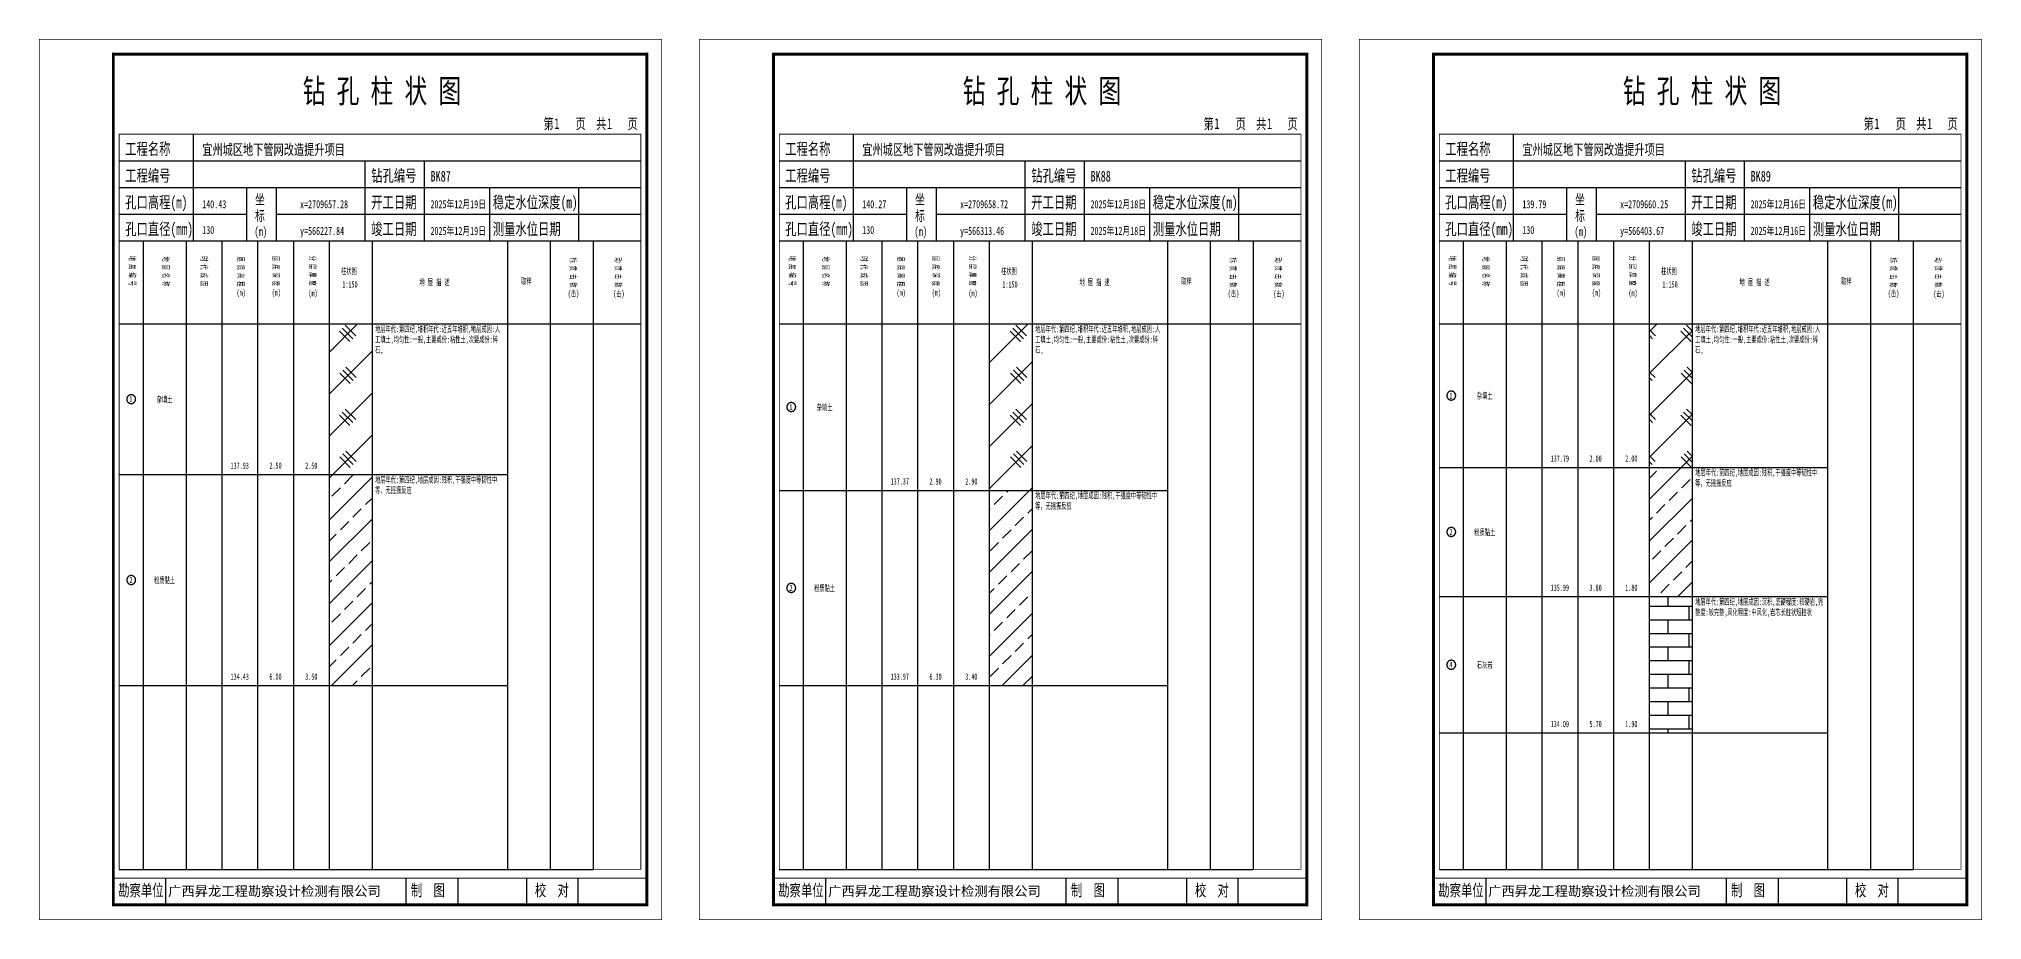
# Model space of a CAD drawing. Header units: millimetres. Extents: x 0 to 2711117, y 0 to 567555.
# Drawn here: x 23159 to 23815, y 0 to 297 of the extents above; entities that cross this region are included whole.
import ezdxf
from ezdxf.enums import TextEntityAlignment as Align

# ---------------------------------------------------------------- set-up
doc = ezdxf.new("R2010")
doc.units = ezdxf.units.MM
doc.layers.add('GICAD_POU_TEXTS', color=7, linetype='Continuous')
doc.layers.add('勘察点图例', color=7, linetype='Continuous')
doc.styles.add('HEAD_FONT', font='simfang.ttf', dxfattribs={"width": 0.6})
doc.styles.add('HEAD_FONT2', font='simfang.ttf', dxfattribs={"width": 0.6})
doc.styles.add('HT', font='simhei.ttf')
doc.styles.add('LZ_FONT', font='simfang.ttf', dxfattribs={"width": 0.7, "height": 8})
doc.styles.add('成果图图块', font='simfang.ttf', dxfattribs={"height": 2.5})
doc.styles.add('成果图表体', font='simfang.ttf', dxfattribs={"width": 0.6, "height": 2.1})
pattern_1 = [(45, (0, 0), (-7.071068, 7.071068), []), (135, (2.5, -1), (-14.142136, -14.142136), [5, -15]), (135, (1.5, -2), (-14.142136, -14.142136), [5, -15]), (135, (0.5, -3), (-14.142136, -14.142136), [5, -15]), (135, (16.5, -1), (-14.142136, -14.142136), [5, -15]), (135, (15.5, -2), (-14.142136, -14.142136), [5, -15]), (135, (14.5, -3), (-14.142136, -14.142136), [5, -15])]
pattern_2 = [(45, (0, 0), (-7.071068, 7.071068), []), (45, (7.071, 0), (-7.071068, 7.071068), [4, -2])]

# ---------------------------------------------------------------- blocks, each defined once
blk = doc.blocks.new('BK87')
for p, q in [((52, 229), (52, 265)), ((27, 256), (203, 256)), ((110, 229), (110, 256)), ((130, 229), (130, 256)), ((27, 247), (203, 247)), ((70, 229), (70, 247)), ((80, 229), (80, 247)), ((152, 229), (152, 247)), ((182, 229), (182, 247)), ((27, 238), (70, 238)), ((80, 238), (203, 238)), ((27, 229), (35.05, 229)), ((35.05, 229), (35.05, 17)), ((35.05, 229), (49.53, 229)), ((49.53, 229), (49.53, 17)), ((49.53, 229), (61.6, 229)), ((61.6, 229), (61.6, 17)), ((61.6, 229), (73.68, 229)), ((73.68, 229), (73.68, 17)), ((73.68, 229), (85.75, 229)), ((85.75, 229), (85.75, 17)), ((85.75, 229), (97.82, 229)), ((97.82, 229), (97.82, 17)), ((97.82, 229), (112.3, 229)), ((112.3, 229), (112.3, 17)), ((112.3, 229), (157.93, 229)), ((157.93, 229), (157.93, 17)), ((157.93, 229), (172.42, 229)), ((172.42, 229), (172.42, 17)), ((172.42, 229), (186.9, 229)), ((186.9, 229), (186.9, 17)), ((186.9, 229), (203, 229)), ((27, 201), (203, 201)), ((27, 17), (35.05, 17)), ((35.05, 17), (49.53, 17)), ((42.74, 4.95), (42.74, 13.95)), ((42.74, 4.95), (42.74, 13.95)), ((49.53, 17), (61.6, 17)), ((61.6, 17), (73.68, 17)), ((73.68, 17), (85.75, 17)), ((85.75, 17), (97.82, 17)), ((97.82, 17), (112.3, 17)), ((112.3, 17), (157.93, 17)), ((123.83, 4.95), (123.83, 13.95)), ((141.38, 4.95), (141.38, 13.95)), ((157.93, 17), (172.42, 17)), ((164.48, 4.95), (164.48, 13.95)), ((172.42, 17), (186.9, 17)), ((181.84, 4.95), (181.84, 13.95)), ((181.84, 4.95), (181.84, 13.95))]:
    blk.add_line(p, q)
for points, const_width in [([(0, 0), (210, 0), (210, 297), (0, 297)], 0.25), ([(25, 5), (205, 5), (205, 292), (25, 292)], 1), ([(27, 265), (203, 265), (203, 17), (27, 17)], 0.3)]:
    blk.add_lwpolyline(points, close=True, dxfattribs=dict(const_width=const_width))
at = {"const_width": 0.3}
for points in [[(27, 229), (203, 229)], [(25, 14), (205, 14)]]:
    blk.add_lwpolyline(points, dxfattribs=at)
at = {"style": 'LZ_FONT', "width": 0.7}
for s, height, p in [('钻 孔 柱 状 图', 8, (88.9, 275.54)), ('第', 3.6, (170.12, 266.7)), ('1', 3.6, (173.78, 266.75)), ('页', 3.6, (180.96, 266.7)), ('共', 3.6, (187.88, 266.7)), ('1', 3.6, (191.54, 266.7)), ('页', 3.6, (198.44, 266.7)), ('工程名称', 4, (29, 258)), ('宜州城区地下管网改造提升项目', 3.6, (55, 258)), ('工程编号', 4, (29, 249)), ('钻孔编号', 4, (112, 249)), ('BK87', 3.6, (132, 249)), ('孔口高程(m)', 4, (29, 240)), ('140.43', 2.7, (55, 240)), ('坐', 3.5, (72.79, 241.24)), ('x=2709657.28', 2.7, (88, 240)), ('开工日期', 4, (112, 240)), ('2025年12月19日', 2.7, (132, 240)), ('稳定水位深度(m)', 4, (153, 240)), ('标', 3.5, (72.79, 235.7)), ('孔口直径(mm)', 4, (29, 231)), ('130', 2.7, (54.98, 231.31)), ('(m) ', 3, (72.59, 230.65)), ('y=566227.84', 2.7, (88, 231)), ('竣工日期', 4, (112, 231)), ('2025年12月19日', 2.7, (132, 231)), ('测量水位日期', 4, (153, 231)), ('勘察单位', 4, (26.65, 7.95)), ('制  图', 4, (125.4, 7.95)), ('校  对', 4, (167.22, 7.95))]:
    blk.add_text(s, height=height, dxfattribs=at).set_placement(p)
at = {"style": 'HT'}
blk.add_text('广西昇龙工程勘察设计检测有限公司', height=3.2865, dxfattribs=at).set_placement((43.48, 8.02))
at = {"char_height": 2.1, "width": 22.806, "attachment_point": 1, "rotation": 270, "style": 'HEAD_FONT'}
for s, insert in [('地 层 编 号', (32.46, 223.92)), ('地 层 名 称', (43.79, 223.76)), ('时 代 成 因', (56.67, 223.83)), ('层 底 高 程', (69.07, 223.71)), ('层 底 深 度', (80.9, 223.91)), ('分 层 厚 度', (93.26, 224.01)), ('标 贯 击 数', (181.21, 223.37)), ('动 贯 击 数', (196.38, 223.43))]:
    blk.add_mtext(s, dxfattribs=dict(at, insert=insert))
at = {"char_height": 2.1, "attachment_point": 1}
for s, insert, width, style in [('柱状图', (101.82, 219.87), 7.855, 'HEAD_FONT2'), ('地 层 描 述', (128.29, 216.11), 22.0781, 'HEAD_FONT2'), ('取样', (162.58, 216.44), 7.855, 'HEAD_FONT2'), ('(m)', (66.58, 212.56), 4.7944, 'HEAD_FONT'), ('(m)', (78.47, 212.61), 4.7944, 'HEAD_FONT'), ('(m)', (90.81, 212.43), 4.7944, 'HEAD_FONT'), ('1:150', (102.26, 215.36), 6.9223, 'HEAD_FONT2'), ('(击)', (178.33, 212.31), 7.855, 'HEAD_FONT2'), ('(击)', (193.64, 212.22), 7.855, 'HEAD_FONT2')]:
    blk.add_mtext(s, dxfattribs=dict(at, insert=insert, width=width, style=style))
blk = doc.blocks.new('BK87_0')
at = {"color": 7}
blk.add_polyline3d([(-1.5, 0.02, 0), (-1.5, -0.06, 0), (-1.49, -0.13, 0), (-1.48, -0.2, 0), (-1.47, -0.28, 0), (-1.46, -0.35, 0), (-1.44, -0.42, 0), (-1.41, -0.49, 0), (-1.39, -0.56, 0), (-1.36, -0.63, 0), (-1.32, -0.69, 0), (-1.29, -0.76, 0), (-1.25, -0.82, 0), (-1.2, -0.88, 0), (-1.16, -0.94, 0), (-1.11, -0.99, 0), (-1.06, -1.04, 0), (-1.01, -1.1, 0), (-0.95, -1.14, 0), (-0.89, -1.19, 0), (-0.83, -1.23, 0), (-0.77, -1.27, 0), (-0.71, -1.31, 0), (-0.64, -1.34, 0), (-0.57, -1.37, 0), (-0.51, -1.4, 0), (-0.44, -1.42, 0), (-0.36, -1.44, 0), (-0.29, -1.46, 0), (-0.22, -1.47, 0), (-0.15, -1.48, 0), (-0.07, -1.48, 0), (0, -1.48, 0), (0.07, -1.48, 0), (0.15, -1.48, 0), (0.22, -1.47, 0), (0.29, -1.46, 0), (0.36, -1.44, 0), (0.44, -1.42, 0), (0.51, -1.4, 0), (0.57, -1.37, 0), (0.64, -1.34, 0), (0.71, -1.31, 0), (0.77, -1.27, 0), (0.83, -1.23, 0), (0.89, -1.19, 0), (0.95, -1.14, 0), (1.01, -1.1, 0), (1.06, -1.04, 0), (1.11, -0.99, 0), (1.16, -0.94, 0), (1.2, -0.88, 0), (1.25, -0.82, 0), (1.29, -0.76, 0), (1.32, -0.69, 0), (1.36, -0.63, 0), (1.39, -0.56, 0), (1.41, -0.49, 0), (1.44, -0.42, 0), (1.46, -0.35, 0), (1.47, -0.28, 0), (1.48, -0.2, 0), (1.49, -0.13, 0), (1.5, -0.06, 0), (1.5, 0.02, 0), (1.5, 0.09, 0), (1.49, 0.16, 0), (1.48, 0.24, 0), (1.47, 0.31, 0), (1.46, 0.38, 0), (1.44, 0.45, 0), (1.41, 0.52, 0), (1.39, 0.59, 0), (1.36, 0.66, 0), (1.32, 0.72, 0), (1.29, 0.79, 0), (1.25, 0.85, 0), (1.2, 0.91, 0), (1.16, 0.97, 0), (1.11, 1.02, 0), (1.06, 1.08, 0), (1.01, 1.13, 0), (0.95, 1.18, 0), (0.89, 1.22, 0), (0.83, 1.26, 0), (0.77, 1.3, 0), (0.71, 1.34, 0), (0.64, 1.37, 0), (0.57, 1.4, 0), (0.51, 1.43, 0), (0.44, 1.45, 0), (0.36, 1.47, 0), (0.29, 1.49, 0), (0.22, 1.5, 0), (0.15, 1.51, 0), (0.07, 1.51, 0), (0, 1.52, 0), (-0.07, 1.51, 0), (-0.15, 1.51, 0), (-0.22, 1.5, 0), (-0.29, 1.49, 0), (-0.36, 1.47, 0), (-0.44, 1.45, 0), (-0.51, 1.43, 0), (-0.57, 1.4, 0), (-0.64, 1.37, 0), (-0.71, 1.34, 0), (-0.77, 1.3, 0), (-0.83, 1.26, 0), (-0.89, 1.22, 0), (-0.95, 1.18, 0), (-1.01, 1.13, 0), (-1.06, 1.08, 0), (-1.11, 1.02, 0), (-1.16, 0.97, 0), (-1.2, 0.91, 0), (-1.25, 0.85, 0), (-1.29, 0.79, 0), (-1.32, 0.72, 0), (-1.36, 0.66, 0), (-1.39, 0.59, 0), (-1.41, 0.52, 0), (-1.44, 0.45, 0), (-1.46, 0.38, 0), (-1.47, 0.31, 0), (-1.48, 0.24, 0), (-1.49, 0.16, 0), (-1.5, 0.09, 0), (-1.5, 0.02, 0)], dxfattribs=at)
at = {"layer": 'GICAD_POU_TEXTS', "color": 7, "style": '成果图图块', "width": 0.7}
blk.add_text('1', height=2, dxfattribs=at).set_placement((-0.09, -0.99), align=Align.CENTER)
blk = doc.blocks.new('BK87_1')
at = {"color": 7}
blk.add_polyline3d([(-1.5, 0.02, 0), (-1.5, -0.06, 0), (-1.49, -0.13, 0), (-1.48, -0.2, 0), (-1.47, -0.28, 0), (-1.46, -0.35, 0), (-1.44, -0.42, 0), (-1.41, -0.49, 0), (-1.39, -0.56, 0), (-1.36, -0.63, 0), (-1.32, -0.69, 0), (-1.29, -0.76, 0), (-1.25, -0.82, 0), (-1.2, -0.88, 0), (-1.16, -0.94, 0), (-1.11, -0.99, 0), (-1.06, -1.04, 0), (-1.01, -1.1, 0), (-0.95, -1.14, 0), (-0.89, -1.19, 0), (-0.83, -1.23, 0), (-0.77, -1.27, 0), (-0.71, -1.31, 0), (-0.64, -1.34, 0), (-0.57, -1.37, 0), (-0.51, -1.4, 0), (-0.44, -1.42, 0), (-0.36, -1.44, 0), (-0.29, -1.46, 0), (-0.22, -1.47, 0), (-0.15, -1.48, 0), (-0.07, -1.48, 0), (0, -1.48, 0), (0.07, -1.48, 0), (0.15, -1.48, 0), (0.22, -1.47, 0), (0.29, -1.46, 0), (0.36, -1.44, 0), (0.44, -1.42, 0), (0.51, -1.4, 0), (0.57, -1.37, 0), (0.64, -1.34, 0), (0.71, -1.31, 0), (0.77, -1.27, 0), (0.83, -1.23, 0), (0.89, -1.19, 0), (0.95, -1.14, 0), (1.01, -1.1, 0), (1.06, -1.04, 0), (1.11, -0.99, 0), (1.16, -0.94, 0), (1.2, -0.88, 0), (1.25, -0.82, 0), (1.29, -0.76, 0), (1.32, -0.69, 0), (1.36, -0.63, 0), (1.39, -0.56, 0), (1.41, -0.49, 0), (1.44, -0.42, 0), (1.46, -0.35, 0), (1.47, -0.28, 0), (1.48, -0.2, 0), (1.49, -0.13, 0), (1.5, -0.06, 0), (1.5, 0.02, 0), (1.5, 0.09, 0), (1.49, 0.16, 0), (1.48, 0.24, 0), (1.47, 0.31, 0), (1.46, 0.38, 0), (1.44, 0.45, 0), (1.41, 0.52, 0), (1.39, 0.59, 0), (1.36, 0.66, 0), (1.32, 0.72, 0), (1.29, 0.79, 0), (1.25, 0.85, 0), (1.2, 0.91, 0), (1.16, 0.97, 0), (1.11, 1.02, 0), (1.06, 1.08, 0), (1.01, 1.13, 0), (0.95, 1.18, 0), (0.89, 1.22, 0), (0.83, 1.26, 0), (0.77, 1.3, 0), (0.71, 1.34, 0), (0.64, 1.37, 0), (0.57, 1.4, 0), (0.51, 1.43, 0), (0.44, 1.45, 0), (0.36, 1.47, 0), (0.29, 1.49, 0), (0.22, 1.5, 0), (0.15, 1.51, 0), (0.07, 1.51, 0), (0, 1.52, 0), (-0.07, 1.51, 0), (-0.15, 1.51, 0), (-0.22, 1.5, 0), (-0.29, 1.49, 0), (-0.36, 1.47, 0), (-0.44, 1.45, 0), (-0.51, 1.43, 0), (-0.57, 1.4, 0), (-0.64, 1.37, 0), (-0.71, 1.34, 0), (-0.77, 1.3, 0), (-0.83, 1.26, 0), (-0.89, 1.22, 0), (-0.95, 1.18, 0), (-1.01, 1.13, 0), (-1.06, 1.08, 0), (-1.11, 1.02, 0), (-1.16, 0.97, 0), (-1.2, 0.91, 0), (-1.25, 0.85, 0), (-1.29, 0.79, 0), (-1.32, 0.72, 0), (-1.36, 0.66, 0), (-1.39, 0.59, 0), (-1.41, 0.52, 0), (-1.44, 0.45, 0), (-1.46, 0.38, 0), (-1.47, 0.31, 0), (-1.48, 0.24, 0), (-1.49, 0.16, 0), (-1.5, 0.09, 0), (-1.5, 0.02, 0)], dxfattribs=at)
at = {"layer": 'GICAD_POU_TEXTS', "color": 7, "style": '成果图图块', "width": 0.7}
blk.add_text('2', height=2, dxfattribs=at).set_placement((-0.09, -0.99), align=Align.CENTER)
blk = doc.blocks.new('BK88')
for p, q in [((52, 229), (52, 265)), ((27, 256), (203, 256)), ((110, 229), (110, 256)), ((130, 229), (130, 256)), ((27, 247), (203, 247)), ((70, 229), (70, 247)), ((80, 229), (80, 247)), ((152, 229), (152, 247)), ((182, 229), (182, 247)), ((27, 238), (70, 238)), ((80, 238), (203, 238)), ((27, 229), (35.05, 229)), ((35.05, 229), (35.05, 17)), ((35.05, 229), (49.53, 229)), ((49.53, 229), (49.53, 17)), ((49.53, 229), (61.6, 229)), ((61.6, 229), (61.6, 17)), ((61.6, 229), (73.68, 229)), ((73.68, 229), (73.68, 17)), ((73.68, 229), (85.75, 229)), ((85.75, 229), (85.75, 17)), ((85.75, 229), (97.82, 229)), ((97.82, 229), (97.82, 17)), ((97.82, 229), (112.3, 229)), ((112.3, 229), (112.3, 17)), ((112.3, 229), (157.93, 229)), ((157.93, 229), (157.93, 17)), ((157.93, 229), (172.42, 229)), ((172.42, 229), (172.42, 17)), ((172.42, 229), (186.9, 229)), ((186.9, 229), (186.9, 17)), ((186.9, 229), (203, 229)), ((27, 201), (203, 201)), ((27, 17), (35.05, 17)), ((35.05, 17), (49.53, 17)), ((42.74, 4.95), (42.74, 13.95)), ((42.74, 4.95), (42.74, 13.95)), ((49.53, 17), (61.6, 17)), ((61.6, 17), (73.68, 17)), ((73.68, 17), (85.75, 17)), ((85.75, 17), (97.82, 17)), ((97.82, 17), (112.3, 17)), ((112.3, 17), (157.93, 17)), ((123.83, 4.95), (123.83, 13.95)), ((141.38, 4.95), (141.38, 13.95)), ((157.93, 17), (172.42, 17)), ((164.48, 4.95), (164.48, 13.95)), ((172.42, 17), (186.9, 17)), ((181.84, 4.95), (181.84, 13.95)), ((181.84, 4.95), (181.84, 13.95))]:
    blk.add_line(p, q)
for points, const_width in [([(0, 0), (210, 0), (210, 297), (0, 297)], 0.25), ([(25, 5), (205, 5), (205, 292), (25, 292)], 1), ([(27, 265), (203, 265), (203, 17), (27, 17)], 0.3)]:
    blk.add_lwpolyline(points, close=True, dxfattribs=dict(const_width=const_width))
at = {"const_width": 0.3}
for points in [[(27, 229), (203, 229)], [(25, 14), (205, 14)]]:
    blk.add_lwpolyline(points, dxfattribs=at)
at = {"style": 'LZ_FONT', "width": 0.7}
for s, height, p in [('钻 孔 柱 状 图', 8, (88.9, 275.54)), ('第', 3.6, (170.12, 266.7)), ('1', 3.6, (173.78, 266.75)), ('页', 3.6, (180.96, 266.7)), ('共', 3.6, (187.88, 266.7)), ('1', 3.6, (191.54, 266.7)), ('页', 3.6, (198.44, 266.7)), ('工程名称', 4, (29, 258)), ('宜州城区地下管网改造提升项目', 3.6, (55, 258)), ('工程编号', 4, (29, 249)), ('钻孔编号', 4, (112, 249)), ('BK88', 3.6, (132, 249)), ('孔口高程(m)', 4, (29, 240)), ('140.27', 2.7, (55, 240)), ('坐', 3.5, (72.79, 241.24)), ('x=2709658.72', 2.7, (88, 240)), ('开工日期', 4, (112, 240)), ('2025年12月18日', 2.7, (132, 240)), ('稳定水位深度(m)', 4, (153, 240)), ('标', 3.5, (72.79, 235.7)), ('孔口直径(mm)', 4, (29, 231)), ('130', 2.7, (54.98, 231.31)), ('(m) ', 3, (72.59, 230.65)), ('y=566313.46', 2.7, (88, 231)), ('竣工日期', 4, (112, 231)), ('2025年12月18日', 2.7, (132, 231)), ('测量水位日期', 4, (153, 231)), ('勘察单位', 4, (26.65, 7.95)), ('制  图', 4, (125.4, 7.95)), ('校  对', 4, (167.22, 7.95))]:
    blk.add_text(s, height=height, dxfattribs=at).set_placement(p)
at = {"style": 'HT'}
blk.add_text('广西昇龙工程勘察设计检测有限公司', height=3.2865, dxfattribs=at).set_placement((43.48, 8.02))
at = {"char_height": 2.1, "width": 22.806, "attachment_point": 1, "rotation": 270, "style": 'HEAD_FONT'}
for s, insert in [('地 层 编 号', (32.46, 223.92)), ('地 层 名 称', (43.79, 223.76)), ('时 代 成 因', (56.67, 223.83)), ('层 底 高 程', (69.07, 223.71)), ('层 底 深 度', (80.9, 223.91)), ('分 层 厚 度', (93.26, 224.01)), ('标 贯 击 数', (181.21, 223.37)), ('动 贯 击 数', (196.38, 223.43))]:
    blk.add_mtext(s, dxfattribs=dict(at, insert=insert))
at = {"char_height": 2.1, "attachment_point": 1}
for s, insert, width, style in [('柱状图', (101.82, 219.87), 7.855, 'HEAD_FONT2'), ('地 层 描 述', (128.29, 216.11), 22.0781, 'HEAD_FONT2'), ('取样', (162.58, 216.44), 7.855, 'HEAD_FONT2'), ('(m)', (66.58, 212.56), 4.7944, 'HEAD_FONT'), ('(m)', (78.47, 212.61), 4.7944, 'HEAD_FONT'), ('(m)', (90.81, 212.43), 4.7944, 'HEAD_FONT'), ('1:150', (102.26, 215.36), 6.9223, 'HEAD_FONT2'), ('(击)', (178.33, 212.31), 7.855, 'HEAD_FONT2'), ('(击)', (193.64, 212.22), 7.855, 'HEAD_FONT2')]:
    blk.add_mtext(s, dxfattribs=dict(at, insert=insert, width=width, style=style))
blk = doc.blocks.new('BK88_0')
at = {"color": 7}
blk.add_polyline3d([(-1.5, 0.02, 0), (-1.5, -0.06, 0), (-1.49, -0.13, 0), (-1.48, -0.2, 0), (-1.47, -0.28, 0), (-1.46, -0.35, 0), (-1.44, -0.42, 0), (-1.41, -0.49, 0), (-1.39, -0.56, 0), (-1.36, -0.63, 0), (-1.32, -0.69, 0), (-1.29, -0.76, 0), (-1.25, -0.82, 0), (-1.2, -0.88, 0), (-1.16, -0.94, 0), (-1.11, -0.99, 0), (-1.06, -1.04, 0), (-1.01, -1.1, 0), (-0.95, -1.14, 0), (-0.89, -1.19, 0), (-0.83, -1.23, 0), (-0.77, -1.27, 0), (-0.71, -1.31, 0), (-0.64, -1.34, 0), (-0.57, -1.37, 0), (-0.51, -1.4, 0), (-0.44, -1.42, 0), (-0.36, -1.44, 0), (-0.29, -1.46, 0), (-0.22, -1.47, 0), (-0.15, -1.48, 0), (-0.07, -1.48, 0), (0, -1.48, 0), (0.07, -1.48, 0), (0.15, -1.48, 0), (0.22, -1.47, 0), (0.29, -1.46, 0), (0.36, -1.44, 0), (0.44, -1.42, 0), (0.51, -1.4, 0), (0.57, -1.37, 0), (0.64, -1.34, 0), (0.71, -1.31, 0), (0.77, -1.27, 0), (0.83, -1.23, 0), (0.89, -1.19, 0), (0.95, -1.14, 0), (1.01, -1.1, 0), (1.06, -1.04, 0), (1.11, -0.99, 0), (1.16, -0.94, 0), (1.2, -0.88, 0), (1.25, -0.82, 0), (1.29, -0.76, 0), (1.32, -0.69, 0), (1.36, -0.63, 0), (1.39, -0.56, 0), (1.41, -0.49, 0), (1.44, -0.42, 0), (1.46, -0.35, 0), (1.47, -0.28, 0), (1.48, -0.2, 0), (1.49, -0.13, 0), (1.5, -0.06, 0), (1.5, 0.02, 0), (1.5, 0.09, 0), (1.49, 0.16, 0), (1.48, 0.24, 0), (1.47, 0.31, 0), (1.46, 0.38, 0), (1.44, 0.45, 0), (1.41, 0.52, 0), (1.39, 0.59, 0), (1.36, 0.66, 0), (1.32, 0.72, 0), (1.29, 0.79, 0), (1.25, 0.85, 0), (1.2, 0.91, 0), (1.16, 0.97, 0), (1.11, 1.02, 0), (1.06, 1.08, 0), (1.01, 1.13, 0), (0.95, 1.18, 0), (0.89, 1.22, 0), (0.83, 1.26, 0), (0.77, 1.3, 0), (0.71, 1.34, 0), (0.64, 1.37, 0), (0.57, 1.4, 0), (0.51, 1.43, 0), (0.44, 1.45, 0), (0.36, 1.47, 0), (0.29, 1.49, 0), (0.22, 1.5, 0), (0.15, 1.51, 0), (0.07, 1.51, 0), (0, 1.52, 0), (-0.07, 1.51, 0), (-0.15, 1.51, 0), (-0.22, 1.5, 0), (-0.29, 1.49, 0), (-0.36, 1.47, 0), (-0.44, 1.45, 0), (-0.51, 1.43, 0), (-0.57, 1.4, 0), (-0.64, 1.37, 0), (-0.71, 1.34, 0), (-0.77, 1.3, 0), (-0.83, 1.26, 0), (-0.89, 1.22, 0), (-0.95, 1.18, 0), (-1.01, 1.13, 0), (-1.06, 1.08, 0), (-1.11, 1.02, 0), (-1.16, 0.97, 0), (-1.2, 0.91, 0), (-1.25, 0.85, 0), (-1.29, 0.79, 0), (-1.32, 0.72, 0), (-1.36, 0.66, 0), (-1.39, 0.59, 0), (-1.41, 0.52, 0), (-1.44, 0.45, 0), (-1.46, 0.38, 0), (-1.47, 0.31, 0), (-1.48, 0.24, 0), (-1.49, 0.16, 0), (-1.5, 0.09, 0), (-1.5, 0.02, 0)], dxfattribs=at)
at = {"layer": 'GICAD_POU_TEXTS', "color": 7, "style": '成果图图块', "width": 0.7}
blk.add_text('1', height=2, dxfattribs=at).set_placement((-0.09, -0.99), align=Align.CENTER)
blk = doc.blocks.new('BK88_1')
at = {"color": 7}
blk.add_polyline3d([(-1.5, 0.02, 0), (-1.5, -0.06, 0), (-1.49, -0.13, 0), (-1.48, -0.2, 0), (-1.47, -0.28, 0), (-1.46, -0.35, 0), (-1.44, -0.42, 0), (-1.41, -0.49, 0), (-1.39, -0.56, 0), (-1.36, -0.63, 0), (-1.32, -0.69, 0), (-1.29, -0.76, 0), (-1.25, -0.82, 0), (-1.2, -0.88, 0), (-1.16, -0.94, 0), (-1.11, -0.99, 0), (-1.06, -1.04, 0), (-1.01, -1.1, 0), (-0.95, -1.14, 0), (-0.89, -1.19, 0), (-0.83, -1.23, 0), (-0.77, -1.27, 0), (-0.71, -1.31, 0), (-0.64, -1.34, 0), (-0.57, -1.37, 0), (-0.51, -1.4, 0), (-0.44, -1.42, 0), (-0.36, -1.44, 0), (-0.29, -1.46, 0), (-0.22, -1.47, 0), (-0.15, -1.48, 0), (-0.07, -1.48, 0), (0, -1.48, 0), (0.07, -1.48, 0), (0.15, -1.48, 0), (0.22, -1.47, 0), (0.29, -1.46, 0), (0.36, -1.44, 0), (0.44, -1.42, 0), (0.51, -1.4, 0), (0.57, -1.37, 0), (0.64, -1.34, 0), (0.71, -1.31, 0), (0.77, -1.27, 0), (0.83, -1.23, 0), (0.89, -1.19, 0), (0.95, -1.14, 0), (1.01, -1.1, 0), (1.06, -1.04, 0), (1.11, -0.99, 0), (1.16, -0.94, 0), (1.2, -0.88, 0), (1.25, -0.82, 0), (1.29, -0.76, 0), (1.32, -0.69, 0), (1.36, -0.63, 0), (1.39, -0.56, 0), (1.41, -0.49, 0), (1.44, -0.42, 0), (1.46, -0.35, 0), (1.47, -0.28, 0), (1.48, -0.2, 0), (1.49, -0.13, 0), (1.5, -0.06, 0), (1.5, 0.02, 0), (1.5, 0.09, 0), (1.49, 0.16, 0), (1.48, 0.24, 0), (1.47, 0.31, 0), (1.46, 0.38, 0), (1.44, 0.45, 0), (1.41, 0.52, 0), (1.39, 0.59, 0), (1.36, 0.66, 0), (1.32, 0.72, 0), (1.29, 0.79, 0), (1.25, 0.85, 0), (1.2, 0.91, 0), (1.16, 0.97, 0), (1.11, 1.02, 0), (1.06, 1.08, 0), (1.01, 1.13, 0), (0.95, 1.18, 0), (0.89, 1.22, 0), (0.83, 1.26, 0), (0.77, 1.3, 0), (0.71, 1.34, 0), (0.64, 1.37, 0), (0.57, 1.4, 0), (0.51, 1.43, 0), (0.44, 1.45, 0), (0.36, 1.47, 0), (0.29, 1.49, 0), (0.22, 1.5, 0), (0.15, 1.51, 0), (0.07, 1.51, 0), (0, 1.52, 0), (-0.07, 1.51, 0), (-0.15, 1.51, 0), (-0.22, 1.5, 0), (-0.29, 1.49, 0), (-0.36, 1.47, 0), (-0.44, 1.45, 0), (-0.51, 1.43, 0), (-0.57, 1.4, 0), (-0.64, 1.37, 0), (-0.71, 1.34, 0), (-0.77, 1.3, 0), (-0.83, 1.26, 0), (-0.89, 1.22, 0), (-0.95, 1.18, 0), (-1.01, 1.13, 0), (-1.06, 1.08, 0), (-1.11, 1.02, 0), (-1.16, 0.97, 0), (-1.2, 0.91, 0), (-1.25, 0.85, 0), (-1.29, 0.79, 0), (-1.32, 0.72, 0), (-1.36, 0.66, 0), (-1.39, 0.59, 0), (-1.41, 0.52, 0), (-1.44, 0.45, 0), (-1.46, 0.38, 0), (-1.47, 0.31, 0), (-1.48, 0.24, 0), (-1.49, 0.16, 0), (-1.5, 0.09, 0), (-1.5, 0.02, 0)], dxfattribs=at)
at = {"layer": 'GICAD_POU_TEXTS', "color": 7, "style": '成果图图块', "width": 0.7}
blk.add_text('2', height=2, dxfattribs=at).set_placement((-0.09, -0.99), align=Align.CENTER)
blk = doc.blocks.new('BK89')
for p, q in [((52, 229), (52, 265)), ((27, 256), (203, 256)), ((110, 229), (110, 256)), ((130, 229), (130, 256)), ((27, 247), (203, 247)), ((70, 229), (70, 247)), ((80, 229), (80, 247)), ((152, 229), (152, 247)), ((182, 229), (182, 247)), ((27, 238), (70, 238)), ((80, 238), (203, 238)), ((27, 229), (35.05, 229)), ((35.05, 229), (35.05, 17)), ((35.05, 229), (49.53, 229)), ((49.53, 229), (49.53, 17)), ((49.53, 229), (61.6, 229)), ((61.6, 229), (61.6, 17)), ((61.6, 229), (73.68, 229)), ((73.68, 229), (73.68, 17)), ((73.68, 229), (85.75, 229)), ((85.75, 229), (85.75, 17)), ((85.75, 229), (97.82, 229)), ((97.82, 229), (97.82, 17)), ((97.82, 229), (112.3, 229)), ((112.3, 229), (112.3, 17)), ((112.3, 229), (157.93, 229)), ((157.93, 229), (157.93, 17)), ((157.93, 229), (172.42, 229)), ((172.42, 229), (172.42, 17)), ((172.42, 229), (186.9, 229)), ((186.9, 229), (186.9, 17)), ((186.9, 229), (203, 229)), ((27, 201), (203, 201)), ((27, 17), (35.05, 17)), ((35.05, 17), (49.53, 17)), ((42.74, 4.95), (42.74, 13.95)), ((42.74, 4.95), (42.74, 13.95)), ((49.53, 17), (61.6, 17)), ((61.6, 17), (73.68, 17)), ((73.68, 17), (85.75, 17)), ((85.75, 17), (97.82, 17)), ((97.82, 17), (112.3, 17)), ((112.3, 17), (157.93, 17)), ((123.83, 4.95), (123.83, 13.95)), ((141.38, 4.95), (141.38, 13.95)), ((157.93, 17), (172.42, 17)), ((164.48, 4.95), (164.48, 13.95)), ((172.42, 17), (186.9, 17)), ((181.84, 4.95), (181.84, 13.95)), ((181.84, 4.95), (181.84, 13.95))]:
    blk.add_line(p, q)
for points, const_width in [([(0, 0), (210, 0), (210, 297), (0, 297)], 0.25), ([(25, 5), (205, 5), (205, 292), (25, 292)], 1), ([(27, 265), (203, 265), (203, 17), (27, 17)], 0.3)]:
    blk.add_lwpolyline(points, close=True, dxfattribs=dict(const_width=const_width))
at = {"const_width": 0.3}
for points in [[(27, 229), (203, 229)], [(25, 14), (205, 14)]]:
    blk.add_lwpolyline(points, dxfattribs=at)
at = {"style": 'LZ_FONT', "width": 0.7}
for s, height, p in [('钻 孔 柱 状 图', 8, (88.9, 275.54)), ('第', 3.6, (170.12, 266.7)), ('1', 3.6, (173.78, 266.75)), ('页', 3.6, (180.96, 266.7)), ('共', 3.6, (187.88, 266.7)), ('1', 3.6, (191.54, 266.7)), ('页', 3.6, (198.44, 266.7)), ('工程名称', 4, (29, 258)), ('宜州城区地下管网改造提升项目', 3.6, (55, 258)), ('工程编号', 4, (29, 249)), ('钻孔编号', 4, (112, 249)), ('BK89', 3.6, (132, 249)), ('孔口高程(m)', 4, (29, 240)), ('139.79', 2.7, (55, 240)), ('坐', 3.5, (72.79, 241.24)), ('x=2709660.25', 2.7, (88, 240)), ('开工日期', 4, (112, 240)), ('2025年12月16日', 2.7, (132, 240)), ('稳定水位深度(m)', 4, (153, 240)), ('标', 3.5, (72.79, 235.7)), ('孔口直径(mm)', 4, (29, 231)), ('130', 2.7, (54.98, 231.31)), ('(m) ', 3, (72.59, 230.65)), ('y=566403.67', 2.7, (88, 231)), ('竣工日期', 4, (112, 231)), ('2025年12月16日', 2.7, (132, 231)), ('测量水位日期', 4, (153, 231)), ('勘察单位', 4, (26.65, 7.95)), ('制  图', 4, (125.4, 7.95)), ('校  对', 4, (167.22, 7.95))]:
    blk.add_text(s, height=height, dxfattribs=at).set_placement(p)
at = {"style": 'HT'}
blk.add_text('广西昇龙工程勘察设计检测有限公司', height=3.2865, dxfattribs=at).set_placement((43.48, 8.02))
at = {"char_height": 2.1, "width": 22.806, "attachment_point": 1, "rotation": 270, "style": 'HEAD_FONT'}
for s, insert in [('地 层 编 号', (32.46, 223.92)), ('地 层 名 称', (43.79, 223.76)), ('时 代 成 因', (56.67, 223.83)), ('层 底 高 程', (69.07, 223.71)), ('层 底 深 度', (80.9, 223.91)), ('分 层 厚 度', (93.26, 224.01)), ('标 贯 击 数', (181.21, 223.37)), ('动 贯 击 数', (196.38, 223.43))]:
    blk.add_mtext(s, dxfattribs=dict(at, insert=insert))
at = {"char_height": 2.1, "attachment_point": 1}
for s, insert, width, style in [('柱状图', (101.82, 219.87), 7.855, 'HEAD_FONT2'), ('地 层 描 述', (128.29, 216.11), 22.0781, 'HEAD_FONT2'), ('取样', (162.58, 216.44), 7.855, 'HEAD_FONT2'), ('(m)', (66.58, 212.56), 4.7944, 'HEAD_FONT'), ('(m)', (78.47, 212.61), 4.7944, 'HEAD_FONT'), ('(m)', (90.81, 212.43), 4.7944, 'HEAD_FONT'), ('1:150', (102.26, 215.36), 6.9223, 'HEAD_FONT2'), ('(击)', (178.33, 212.31), 7.855, 'HEAD_FONT2'), ('(击)', (193.64, 212.22), 7.855, 'HEAD_FONT2')]:
    blk.add_mtext(s, dxfattribs=dict(at, insert=insert, width=width, style=style))
blk = doc.blocks.new('BK89_0')
at = {"color": 7}
blk.add_polyline3d([(-1.5, 0.02, 0), (-1.5, -0.06, 0), (-1.49, -0.13, 0), (-1.48, -0.2, 0), (-1.47, -0.28, 0), (-1.46, -0.35, 0), (-1.44, -0.42, 0), (-1.41, -0.49, 0), (-1.39, -0.56, 0), (-1.36, -0.63, 0), (-1.32, -0.69, 0), (-1.29, -0.76, 0), (-1.25, -0.82, 0), (-1.2, -0.88, 0), (-1.16, -0.94, 0), (-1.11, -0.99, 0), (-1.06, -1.04, 0), (-1.01, -1.1, 0), (-0.95, -1.14, 0), (-0.89, -1.19, 0), (-0.83, -1.23, 0), (-0.77, -1.27, 0), (-0.71, -1.31, 0), (-0.64, -1.34, 0), (-0.57, -1.37, 0), (-0.51, -1.4, 0), (-0.44, -1.42, 0), (-0.36, -1.44, 0), (-0.29, -1.46, 0), (-0.22, -1.47, 0), (-0.15, -1.48, 0), (-0.07, -1.48, 0), (0, -1.48, 0), (0.07, -1.48, 0), (0.15, -1.48, 0), (0.22, -1.47, 0), (0.29, -1.46, 0), (0.36, -1.44, 0), (0.44, -1.42, 0), (0.51, -1.4, 0), (0.57, -1.37, 0), (0.64, -1.34, 0), (0.71, -1.31, 0), (0.77, -1.27, 0), (0.83, -1.23, 0), (0.89, -1.19, 0), (0.95, -1.14, 0), (1.01, -1.1, 0), (1.06, -1.04, 0), (1.11, -0.99, 0), (1.16, -0.94, 0), (1.2, -0.88, 0), (1.25, -0.82, 0), (1.29, -0.76, 0), (1.32, -0.69, 0), (1.36, -0.63, 0), (1.39, -0.56, 0), (1.41, -0.49, 0), (1.44, -0.42, 0), (1.46, -0.35, 0), (1.47, -0.28, 0), (1.48, -0.2, 0), (1.49, -0.13, 0), (1.5, -0.06, 0), (1.5, 0.02, 0), (1.5, 0.09, 0), (1.49, 0.16, 0), (1.48, 0.24, 0), (1.47, 0.31, 0), (1.46, 0.38, 0), (1.44, 0.45, 0), (1.41, 0.52, 0), (1.39, 0.59, 0), (1.36, 0.66, 0), (1.32, 0.72, 0), (1.29, 0.79, 0), (1.25, 0.85, 0), (1.2, 0.91, 0), (1.16, 0.97, 0), (1.11, 1.02, 0), (1.06, 1.08, 0), (1.01, 1.13, 0), (0.95, 1.18, 0), (0.89, 1.22, 0), (0.83, 1.26, 0), (0.77, 1.3, 0), (0.71, 1.34, 0), (0.64, 1.37, 0), (0.57, 1.4, 0), (0.51, 1.43, 0), (0.44, 1.45, 0), (0.36, 1.47, 0), (0.29, 1.49, 0), (0.22, 1.5, 0), (0.15, 1.51, 0), (0.07, 1.51, 0), (0, 1.52, 0), (-0.07, 1.51, 0), (-0.15, 1.51, 0), (-0.22, 1.5, 0), (-0.29, 1.49, 0), (-0.36, 1.47, 0), (-0.44, 1.45, 0), (-0.51, 1.43, 0), (-0.57, 1.4, 0), (-0.64, 1.37, 0), (-0.71, 1.34, 0), (-0.77, 1.3, 0), (-0.83, 1.26, 0), (-0.89, 1.22, 0), (-0.95, 1.18, 0), (-1.01, 1.13, 0), (-1.06, 1.08, 0), (-1.11, 1.02, 0), (-1.16, 0.97, 0), (-1.2, 0.91, 0), (-1.25, 0.85, 0), (-1.29, 0.79, 0), (-1.32, 0.72, 0), (-1.36, 0.66, 0), (-1.39, 0.59, 0), (-1.41, 0.52, 0), (-1.44, 0.45, 0), (-1.46, 0.38, 0), (-1.47, 0.31, 0), (-1.48, 0.24, 0), (-1.49, 0.16, 0), (-1.5, 0.09, 0), (-1.5, 0.02, 0)], dxfattribs=at)
at = {"layer": 'GICAD_POU_TEXTS', "color": 7, "style": '成果图图块', "width": 0.7}
blk.add_text('1', height=2, dxfattribs=at).set_placement((-0.09, -0.99), align=Align.CENTER)
blk = doc.blocks.new('BK89_1')
at = {"color": 7}
blk.add_polyline3d([(-1.5, 0.02, 0), (-1.5, -0.06, 0), (-1.49, -0.13, 0), (-1.48, -0.2, 0), (-1.47, -0.28, 0), (-1.46, -0.35, 0), (-1.44, -0.42, 0), (-1.41, -0.49, 0), (-1.39, -0.56, 0), (-1.36, -0.63, 0), (-1.32, -0.69, 0), (-1.29, -0.76, 0), (-1.25, -0.82, 0), (-1.2, -0.88, 0), (-1.16, -0.94, 0), (-1.11, -0.99, 0), (-1.06, -1.04, 0), (-1.01, -1.1, 0), (-0.95, -1.14, 0), (-0.89, -1.19, 0), (-0.83, -1.23, 0), (-0.77, -1.27, 0), (-0.71, -1.31, 0), (-0.64, -1.34, 0), (-0.57, -1.37, 0), (-0.51, -1.4, 0), (-0.44, -1.42, 0), (-0.36, -1.44, 0), (-0.29, -1.46, 0), (-0.22, -1.47, 0), (-0.15, -1.48, 0), (-0.07, -1.48, 0), (0, -1.48, 0), (0.07, -1.48, 0), (0.15, -1.48, 0), (0.22, -1.47, 0), (0.29, -1.46, 0), (0.36, -1.44, 0), (0.44, -1.42, 0), (0.51, -1.4, 0), (0.57, -1.37, 0), (0.64, -1.34, 0), (0.71, -1.31, 0), (0.77, -1.27, 0), (0.83, -1.23, 0), (0.89, -1.19, 0), (0.95, -1.14, 0), (1.01, -1.1, 0), (1.06, -1.04, 0), (1.11, -0.99, 0), (1.16, -0.94, 0), (1.2, -0.88, 0), (1.25, -0.82, 0), (1.29, -0.76, 0), (1.32, -0.69, 0), (1.36, -0.63, 0), (1.39, -0.56, 0), (1.41, -0.49, 0), (1.44, -0.42, 0), (1.46, -0.35, 0), (1.47, -0.28, 0), (1.48, -0.2, 0), (1.49, -0.13, 0), (1.5, -0.06, 0), (1.5, 0.02, 0), (1.5, 0.09, 0), (1.49, 0.16, 0), (1.48, 0.24, 0), (1.47, 0.31, 0), (1.46, 0.38, 0), (1.44, 0.45, 0), (1.41, 0.52, 0), (1.39, 0.59, 0), (1.36, 0.66, 0), (1.32, 0.72, 0), (1.29, 0.79, 0), (1.25, 0.85, 0), (1.2, 0.91, 0), (1.16, 0.97, 0), (1.11, 1.02, 0), (1.06, 1.08, 0), (1.01, 1.13, 0), (0.95, 1.18, 0), (0.89, 1.22, 0), (0.83, 1.26, 0), (0.77, 1.3, 0), (0.71, 1.34, 0), (0.64, 1.37, 0), (0.57, 1.4, 0), (0.51, 1.43, 0), (0.44, 1.45, 0), (0.36, 1.47, 0), (0.29, 1.49, 0), (0.22, 1.5, 0), (0.15, 1.51, 0), (0.07, 1.51, 0), (0, 1.52, 0), (-0.07, 1.51, 0), (-0.15, 1.51, 0), (-0.22, 1.5, 0), (-0.29, 1.49, 0), (-0.36, 1.47, 0), (-0.44, 1.45, 0), (-0.51, 1.43, 0), (-0.57, 1.4, 0), (-0.64, 1.37, 0), (-0.71, 1.34, 0), (-0.77, 1.3, 0), (-0.83, 1.26, 0), (-0.89, 1.22, 0), (-0.95, 1.18, 0), (-1.01, 1.13, 0), (-1.06, 1.08, 0), (-1.11, 1.02, 0), (-1.16, 0.97, 0), (-1.2, 0.91, 0), (-1.25, 0.85, 0), (-1.29, 0.79, 0), (-1.32, 0.72, 0), (-1.36, 0.66, 0), (-1.39, 0.59, 0), (-1.41, 0.52, 0), (-1.44, 0.45, 0), (-1.46, 0.38, 0), (-1.47, 0.31, 0), (-1.48, 0.24, 0), (-1.49, 0.16, 0), (-1.5, 0.09, 0), (-1.5, 0.02, 0)], dxfattribs=at)
at = {"layer": 'GICAD_POU_TEXTS', "color": 7, "style": '成果图图块', "width": 0.7}
blk.add_text('2', height=2, dxfattribs=at).set_placement((-0.09, -0.99), align=Align.CENTER)
blk = doc.blocks.new('BK89_2')
at = {"color": 7}
blk.add_polyline3d([(-1.5, 0.02, 0), (-1.5, -0.06, 0), (-1.49, -0.13, 0), (-1.48, -0.2, 0), (-1.47, -0.28, 0), (-1.46, -0.35, 0), (-1.44, -0.42, 0), (-1.41, -0.49, 0), (-1.39, -0.56, 0), (-1.36, -0.63, 0), (-1.32, -0.69, 0), (-1.29, -0.76, 0), (-1.25, -0.82, 0), (-1.2, -0.88, 0), (-1.16, -0.94, 0), (-1.11, -0.99, 0), (-1.06, -1.04, 0), (-1.01, -1.1, 0), (-0.95, -1.14, 0), (-0.89, -1.19, 0), (-0.83, -1.23, 0), (-0.77, -1.27, 0), (-0.71, -1.31, 0), (-0.64, -1.34, 0), (-0.57, -1.37, 0), (-0.51, -1.4, 0), (-0.44, -1.42, 0), (-0.36, -1.44, 0), (-0.29, -1.46, 0), (-0.22, -1.47, 0), (-0.15, -1.48, 0), (-0.07, -1.48, 0), (0, -1.48, 0), (0.07, -1.48, 0), (0.15, -1.48, 0), (0.22, -1.47, 0), (0.29, -1.46, 0), (0.36, -1.44, 0), (0.44, -1.42, 0), (0.51, -1.4, 0), (0.57, -1.37, 0), (0.64, -1.34, 0), (0.71, -1.31, 0), (0.77, -1.27, 0), (0.83, -1.23, 0), (0.89, -1.19, 0), (0.95, -1.14, 0), (1.01, -1.1, 0), (1.06, -1.04, 0), (1.11, -0.99, 0), (1.16, -0.94, 0), (1.2, -0.88, 0), (1.25, -0.82, 0), (1.29, -0.76, 0), (1.32, -0.69, 0), (1.36, -0.63, 0), (1.39, -0.56, 0), (1.41, -0.49, 0), (1.44, -0.42, 0), (1.46, -0.35, 0), (1.47, -0.28, 0), (1.48, -0.2, 0), (1.49, -0.13, 0), (1.5, -0.06, 0), (1.5, 0.02, 0), (1.5, 0.09, 0), (1.49, 0.16, 0), (1.48, 0.24, 0), (1.47, 0.31, 0), (1.46, 0.38, 0), (1.44, 0.45, 0), (1.41, 0.52, 0), (1.39, 0.59, 0), (1.36, 0.66, 0), (1.32, 0.72, 0), (1.29, 0.79, 0), (1.25, 0.85, 0), (1.2, 0.91, 0), (1.16, 0.97, 0), (1.11, 1.02, 0), (1.06, 1.08, 0), (1.01, 1.13, 0), (0.95, 1.18, 0), (0.89, 1.22, 0), (0.83, 1.26, 0), (0.77, 1.3, 0), (0.71, 1.34, 0), (0.64, 1.37, 0), (0.57, 1.4, 0), (0.51, 1.43, 0), (0.44, 1.45, 0), (0.36, 1.47, 0), (0.29, 1.49, 0), (0.22, 1.5, 0), (0.15, 1.51, 0), (0.07, 1.51, 0), (0, 1.52, 0), (-0.07, 1.51, 0), (-0.15, 1.51, 0), (-0.22, 1.5, 0), (-0.29, 1.49, 0), (-0.36, 1.47, 0), (-0.44, 1.45, 0), (-0.51, 1.43, 0), (-0.57, 1.4, 0), (-0.64, 1.37, 0), (-0.71, 1.34, 0), (-0.77, 1.3, 0), (-0.83, 1.26, 0), (-0.89, 1.22, 0), (-0.95, 1.18, 0), (-1.01, 1.13, 0), (-1.06, 1.08, 0), (-1.11, 1.02, 0), (-1.16, 0.97, 0), (-1.2, 0.91, 0), (-1.25, 0.85, 0), (-1.29, 0.79, 0), (-1.32, 0.72, 0), (-1.36, 0.66, 0), (-1.39, 0.59, 0), (-1.41, 0.52, 0), (-1.44, 0.45, 0), (-1.46, 0.38, 0), (-1.47, 0.31, 0), (-1.48, 0.24, 0), (-1.49, 0.16, 0), (-1.5, 0.09, 0), (-1.5, 0.02, 0)], dxfattribs=at)
at = {"layer": 'GICAD_POU_TEXTS', "color": 7, "style": '成果图图块', "width": 0.7}
blk.add_text('4', height=2, dxfattribs=at).set_placement((-0.09, -0.99), align=Align.CENTER)

msp = doc.modelspace()

# ---------------------------------------------------------------- hatches: boundary and pattern name
at = {"layer": '勘察点图例'}
h = msp.add_hatch(dxfattribs=at)
h.set_pattern_fill('GKZTT', color=256, scale=0.5, style=0, pattern_type=2)
h.set_pattern_definition(pattern_1)
h.paths.add_polyline_path([(23257.21, 150.17), (23271.7, 150.17), (23271.7, 201), (23257.21, 201)])
h = msp.add_hatch(dxfattribs=at)
h.set_pattern_fill('GKZTT', color=256, scale=0.5, style=0, pattern_type=2)
h.set_pattern_definition(pattern_1)
h.paths.add_polyline_path([(23479.9, 144.84), (23494.39, 144.84), (23494.39, 201), (23479.9, 201)])
h = msp.add_hatch(dxfattribs=at)
h.set_pattern_fill('GKZTT', color=256, scale=0.5, style=0, pattern_type=2)
h.set_pattern_definition(pattern_1)
h.paths.add_polyline_path([(23702.59, 152.58), (23717.07, 152.58), (23717.07, 201), (23702.59, 201)])
h = msp.add_hatch(dxfattribs=at)
h.set_pattern_fill('GKFZNT', color=256, scale=0.5, style=0, pattern_type=2)
h.set_pattern_definition(pattern_2)
h.paths.add_polyline_path([(23702.59, 109), (23717.07, 109), (23717.07, 152.58), (23702.59, 152.58)])
h = msp.add_hatch(dxfattribs=at)
h.set_pattern_fill('GKFZNT', color=256, scale=0.5, style=0, pattern_type=2)
h.set_pattern_definition(pattern_2)
h.paths.add_polyline_path([(23257.21, 79), (23271.7, 79), (23271.7, 150.17), (23257.21, 150.17)])
h = msp.add_hatch(dxfattribs=at)
h.set_pattern_fill('GKFZNT', color=256, scale=0.5, style=0, pattern_type=2)
h.set_pattern_definition(pattern_2)
h.paths.add_polyline_path([(23479.9, 79), (23494.39, 79), (23494.39, 144.84), (23479.9, 144.84)])
h = msp.add_hatch(dxfattribs=at)
h.set_pattern_fill('GKSHY', color=256, scale=0.5, style=0, pattern_type=2)
h.set_pattern_definition([(0, (0, 0), (0, 4.6), []), (90, (0, 0), (-7, 4.6), [4.6, -4.6])])
h.paths.add_polyline_path([(23702.59, 63), (23717.07, 63), (23717.07, 109), (23702.59, 109)])

# ---------------------------------------------------------------- linework, layer by layer
for p, q in [((23631.77, 152.58), (23717.07, 152.58)), ((23717.07, 152.58), (23762.7, 152.58)), ((23186.4, 150.17), (23271.7, 150.17)), ((23271.7, 150.17), (23317.33, 150.17)), ((23409.08, 144.84), (23494.39, 144.84)), ((23494.39, 144.84), (23540.02, 144.84)), ((23631.77, 109), (23717.07, 109)), ((23717.07, 109), (23762.7, 109)), ((23186.4, 79), (23271.7, 79)), ((23271.7, 79), (23317.33, 79)), ((23409.08, 79), (23494.39, 79)), ((23494.39, 79), (23540.02, 79)), ((23631.77, 63), (23717.07, 63)), ((23717.07, 63), (23762.7, 63))]:
    msp.add_line(p, q, dxfattribs=at)

# ---------------------------------------------------------------- block references
for name, p in [('BK87', (23159.4, 0)), ('BK88', (23382.08, 0)), ('BK89', (23604.77, 0)), ('BK87_0', (23190.42, 175.58)), ('BK89_0', (23635.79, 176.79)), ('BK88_0', (23413.11, 172.92)), ('BK89_1', (23635.79, 130.79)), ('BK87_1', (23190.42, 114.58)), ('BK88_1', (23413.11, 111.92)), ('BK89_2', (23635.79, 86))]:
    msp.add_blockref(name, p, dxfattribs=at)

# ---------------------------------------------------------------- texts
at = {"layer": '勘察点图例', "style": '成果图表体', "width": 0.6}
for s, p in [('杂填土', (23647.06, 176.79)), ('杂填土', (23201.69, 175.58)), ('杂填土', (23424.37, 172.92)), ('137.93', (23227.04, 153.17)), ('2.50', (23239.11, 153.17)), ('2.50', (23251.18, 153.17)), ('137.79', (23672.41, 155.58)), ('2.00', (23684.48, 155.58)), ('2.00', (23696.55, 155.58)), ('137.37', (23449.72, 147.84)), ('2.90', (23461.79, 147.84)), ('2.90', (23473.87, 147.84)), ('粉质黏土', (23647.06, 130.79)), ('粉质黏土', (23201.69, 114.58)), ('粉质黏土', (23424.37, 111.92)), ('135.99', (23672.41, 112)), ('3.80', (23684.48, 112)), ('1.80', (23696.55, 112)), ('石灰岩', (23647.06, 86)), ('134.43', (23227.04, 82)), ('6.00', (23239.11, 82)), ('3.50', (23251.18, 82)), ('133.97', (23449.72, 82)), ('6.30', (23461.79, 82)), ('3.40', (23473.87, 82)), ('134.09', (23672.41, 66)), ('5.70', (23684.48, 66)), ('1.90', (23696.55, 66))]:
    msp.add_text(s, height=2.1, dxfattribs=at).set_placement(p, align=Align.MIDDLE)
at = {"layer": '勘察点图例', "char_height": 2.1, "width": 43.6296, "attachment_point": 1, "style": '成果图表体'}
for s, insert in [('地层年代:第四纪,堆积年代:近五年堆积,地层成因:人工填土,均匀性:一般,主要成份:粘性土,次要成份:碎石,', (23272.7, 200.3)), ('地层年代:第四纪,堆积年代:近五年堆积,地层成因:人工填土,均匀性:一般,主要成份:粘性土,次要成份:碎石,', (23495.39, 200.3)), ('地层年代:第四纪,堆积年代:近五年堆积,地层成因:人工填土,均匀性:一般,主要成份:粘性土,次要成份:碎石,', (23718.07, 200.3)), ('地层年代:第四纪,地层成因:残积,干强度中等韧性中等，无摇振反应', (23718.07, 151.88)), ('地层年代:第四纪,地层成因:残积,干强度中等韧性中等，无摇振反应', (23272.7, 149.47)), ('地层年代:第四纪,地层成因:残积,干强度中等韧性中等，无摇振反应', (23495.39, 144.14)), ('地层年代:第四纪,地层成因:沉积,坚硬程度:较硬岩,完整度:较完整,风化程度:中风化,岩芯长柱状短柱状', (23718.07, 108.3))]:
    msp.add_mtext(s, dxfattribs=dict(at, insert=insert))

doc.saveas('drawing.dxf')
